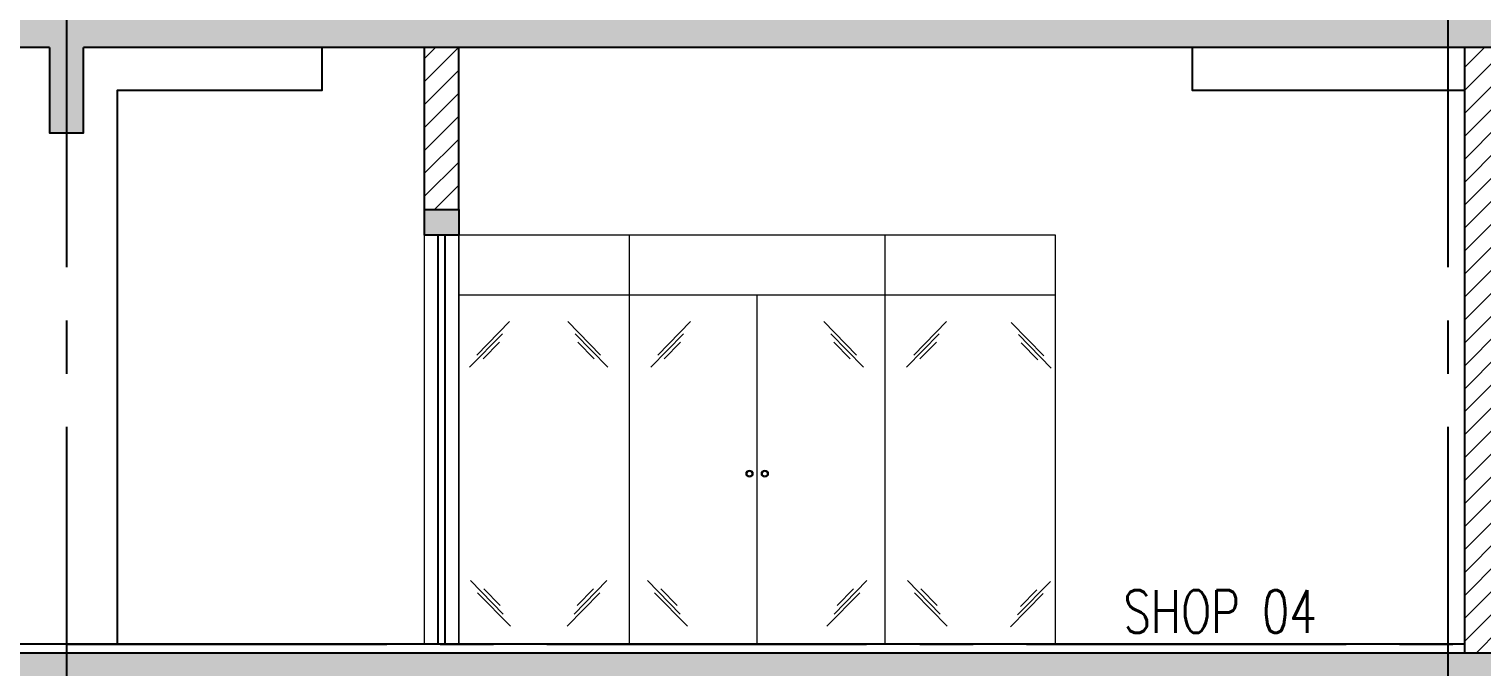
# Model space of a CAD drawing. Extents: x -3644356 to -3532817, y -18707075 to -18638610.
# Drawn here: x -3607047 to -3598527, y -18662333 to -18658591 of the extents above; entities that cross this region are included whole.
import ezdxf

# ---------------------------------------------------------------- set-up
doc = ezdxf.new("R2010")
doc.units = 0
doc.header["$LTSCALE"] = 0.5
doc.linetypes.add('CENTER2', pattern=[1.125, 0.75, -0.125, 0.125, -0.125])
for name, color, linetype, lineweight in [('A- GLAZING', 5, 'Continuous', 9), ('A-ELE 07', 8, 'Continuous', 9), ('A-PARAPET WALL', 4, 'Continuous', 25), ('A-WALL HATCH', 8, 'Continuous', 9)]:
    doc.layers.add(name, color=color, linetype=linetype, lineweight=lineweight)
for name, color, linetype in [('A-BEAM AND SLAB', 7, 'Continuous'), ('A-BEAM HATCH', 252, 'Continuous'), ('A-ELE 02', 4, 'Continuous'), ('A-SLABS', 1, 'Continuous'), ('A-TXTROOM', 3, 'Continuous'), ('A-WALL', 2, 'Continuous'), ('S-GRID', 252, 'CENTER2')]:
    doc.layers.add(name, color=color, linetype=linetype)
doc.styles.add('ROMANS', font='romans.shx', dxfattribs={"width": 0.75})

msp = doc.modelspace()

# ---------------------------------------------------------------- hatches: boundary and pattern name
at = {"layer": 'A-BEAM HATCH'}
h = msp.add_hatch(color=256, dxfattribs=at)
h.dxf.hatch_style = 1
h.paths.add_polyline_path([(-3614627.1, -18658449.2), (-3619627.1, -18658449.2), (-3619827.1, -18658449.2), (-3619827.1, -18658749.2), (-3625127.1, -18658749.2), (-3625127.1, -18658449.2), (-3625327.1, -18658449.2), (-3625327.1, -18659199.2), (-3625127.1, -18659199.2), (-3625127.1, -18658949.2), (-3619827.1, -18658949.2), (-3619827.1, -18659049.2), (-3619627.1, -18659049.2), (-3619627.1, -18658699.2), (-3615027.1, -18658699.2), (-3615027.1, -18659199.2), (-3614827.1, -18659199.2), (-3614827.1, -18658699.2), (-3614627.1, -18658699.2)])
h.paths.add_polyline_path([(-3591641.8, -18658449.2), (-3591841.8, -18658449.2), (-3607127.1, -18658449.2), (-3607127.1, -18658699.2), (-3606927.1, -18658699.2), (-3606927.1, -18659199.2), (-3606727.1, -18659199.2), (-3606727.1, -18658699.2), (-3591841.8, -18658699.2), (-3591841.8, -18659199.2), (-3591641.8, -18659199.2)])
h = msp.add_hatch(color=256, dxfattribs=at)
h.dxf.hatch_style = 1
h.paths.add_polyline_path([(-3604727.1, -18659649.2), (-3604527.1, -18659649.2), (-3604527.1, -18659799.2), (-3604727.1, -18659799.2)])
h = msp.add_hatch(color=256, dxfattribs=at)
h.dxf.hatch_style = 1
h.paths.add_polyline_path([(-3591641.8, -18662499.2), (-3591841.8, -18662499.2), (-3591841.8, -18662699.2), (-3591641.8, -18662699.2)], flags=17)
h.paths.add_polyline_path([(-3591641.8, -18662699.2), (-3591841.8, -18662699.2), (-3591841.8, -18662899.2), (-3591641.8, -18662899.2)])
h.paths.add_polyline_path([(-3591641.8, -18662899.2), (-3591841.8, -18662899.2), (-3591841.8, -18662999.2), (-3591641.8, -18662999.2)])
h.paths.add_polyline_path([(-3625127.1, -18662899.2), (-3625327.1, -18662899.2), (-3625327.1, -18662999.2), (-3625127.1, -18662999.2)])
h.paths.add_polyline_path([(-3625127.1, -18662699.2), (-3625327.1, -18662699.2), (-3625327.1, -18662899.2), (-3625127.1, -18662899.2)])
h.paths.add_polyline_path([(-3591641.8, -18662249.2), (-3625327.1, -18662249.2), (-3625327.1, -18662699.2), (-3625127.1, -18662699.2), (-3625127.1, -18662499.2), (-3591641.8, -18662499.2)])
at = {"layer": 'A-WALL HATCH'}
h = msp.add_hatch(dxfattribs=at)
h.set_pattern_fill('ANSI31', color=256, scale=30, angle=180)
h.set_pattern_definition([(225, (-25385.22, 0), (67.3519209, -67.3519209), [])])
h.paths.add_polyline_path([(-3604727.1, -18658699.2), (-3604527.1, -18658699.2), (-3604527.1, -18659649.2), (-3604727.1, -18659649.2)])
h = msp.add_hatch(dxfattribs=at)
h.set_pattern_fill('ANSI31', color=256, scale=30, angle=180)
h.set_pattern_definition([(225, (26700, 0), (67.3519209, -67.3519209), [])])
h.paths.add_polyline_path([(-3598427.1, -18658699.2), (-3598627.1, -18658699.2), (-3598627.1, -18662249.2), (-3598427.1, -18662249.2)])

# ---------------------------------------------------------------- linework, layer by layer
at = {"layer": 'A- GLAZING'}
for p, q in [((-3604727.1, -18662199.2), (-3604727.1, -18659799.2)), ((-3604527.1, -18662199.2), (-3604527.1, -18659799.2))]:
    msp.add_line(p, q, dxfattribs=at)
at = {"layer": 'A-BEAM AND SLAB'}
msp.add_line((-3625327.1, -18662249.2), (-3591641.8, -18662249.2), dxfattribs=at)
for points in [[(-3606927.1, -18658699.2), (-3607127.1, -18658699.2), (-3607127.1, -18658449.2), (-3591641.8, -18658449.2), (-3591641.8, -18658699.2)], [(-3606927.1, -18658699.2), (-3606927.1, -18659199.2), (-3606727.1, -18659199.2), (-3606727.1, -18658699.2)], [(-3591841.8, -18658699.2), (-3606727.1, -18658699.2)]]:
    msp.add_lwpolyline(points, dxfattribs=at)
msp.add_lwpolyline([(-3604527.1, -18659799.2), (-3604727.1, -18659799.2), (-3604727.1, -18659649.2), (-3604527.1, -18659649.2)], close=True, dxfattribs=at)
at = {"layer": 'A-ELE 02'}
for points in [[(-3606527.1, -18662199.2), (-3606527.1, -18658949.2), (-3605327.1, -18658949.2), (-3605327.1, -18658699.2)], [(-3600227.1, -18658699.2), (-3600227.1, -18658949.2), (-3598627.1, -18658949.2)]]:
    msp.add_lwpolyline(points, dxfattribs=at)
at = {"layer": 'A-ELE 07'}
for p, q in [((-3604527.1, -18660149.2), (-3601027.1, -18660149.2)), ((-3602777.1, -18662199.2), (-3602777.1, -18660149.2)), ((-3604421.1, -18660503.2), (-3604229.1, -18660307.2)), ((-3603694.9, -18660503.2), (-3603886.9, -18660307.2)), ((-3603359.2, -18660503.2), (-3603167.2, -18660307.2)), ((-3602194.9, -18660503.2), (-3602386.9, -18660307.2)), ((-3601859.2, -18660503.2), (-3601667.2, -18660307.2)), ((-3601095.1, -18660508.2), (-3601287.1, -18660312.2)), ((-3604463.1, -18660574.2), (-3604271.1, -18660378.2)), ((-3603652.9, -18660574.2), (-3603844.9, -18660378.2)), ((-3603401.2, -18660574.2), (-3603209.2, -18660378.2)), ((-3602152.9, -18660574.2), (-3602344.9, -18660378.2)), ((-3601901.2, -18660574.2), (-3601709.2, -18660378.2)), ((-3601053.1, -18660579.2), (-3601245.1, -18660383.2)), ((-3604384.1, -18660525.2), (-3604288.1, -18660427.2)), ((-3603731.9, -18660525.2), (-3603827.9, -18660427.2)), ((-3603322.2, -18660525.2), (-3603226.2, -18660427.2)), ((-3602231.9, -18660525.2), (-3602327.9, -18660427.2)), ((-3601822.2, -18660525.2), (-3601726.2, -18660427.2)), ((-3601132.1, -18660530.2), (-3601228.1, -18660432.2)), ((-3604458.4, -18661826.2), (-3604266.4, -18662022.2)), ((-3603657.7, -18661826.2), (-3603849.7, -18662022.2)), ((-3603420.4, -18661826.2), (-3603228.4, -18662022.2)), ((-3602133.7, -18661826.2), (-3602325.7, -18662022.2)), ((-3601896.4, -18661826.2), (-3601704.4, -18662022.2)), ((-3601057.9, -18661831.2), (-3601249.9, -18662027.2)), ((-3604416.4, -18661897.2), (-3604224.4, -18662093.2)), ((-3604379.4, -18661875.2), (-3604283.4, -18661973.2)), ((-3603699.7, -18661897.2), (-3603891.7, -18662093.2)), ((-3603736.7, -18661875.2), (-3603832.7, -18661973.2)), ((-3603378.4, -18661897.2), (-3603186.4, -18662093.2)), ((-3603341.4, -18661875.2), (-3603245.4, -18661973.2)), ((-3602175.7, -18661897.2), (-3602367.7, -18662093.2)), ((-3602212.7, -18661875.2), (-3602308.7, -18661973.2)), ((-3601854.4, -18661897.2), (-3601662.4, -18662093.2)), ((-3601817.4, -18661875.2), (-3601721.4, -18661973.2)), ((-3601099.9, -18661902.2), (-3601291.9, -18662098.2)), ((-3601136.9, -18661880.2), (-3601232.9, -18661978.2))]:
    msp.add_line(p, q, dxfattribs=at)
for points in [[(-3604527.1, -18662199.2), (-3601027.1, -18662199.2), (-3601027.1, -18659799.2), (-3604527.1, -18659799.2)], [(-3603527.1, -18662199.2), (-3602027.1, -18662199.2), (-3602027.1, -18659799.2), (-3603527.1, -18659799.2)]]:
    msp.add_lwpolyline(points, close=True, dxfattribs=at)
for centre, radius in [((-3602822.1, -18661199.2), 20.4), ((-3602822.1, -18661199.2), 14.4), ((-3602732.1, -18661199.2), 20.4), ((-3602732.1, -18661199.2), 14.4)]:
    msp.add_circle(centre, radius, dxfattribs=at)
at = {"layer": 'A-PARAPET WALL'}
for p, q in [((-3604647.1, -18662199.2), (-3604647.1, -18659799.2)), ((-3604607.1, -18662199.2), (-3604607.1, -18659799.2))]:
    msp.add_line(p, q, dxfattribs=at)
at = {"layer": 'A-SLABS'}
msp.add_line((-3598627.1, -18662199.2), (-3625127.1, -18662199.2), dxfattribs=at)
at = {"layer": 'A-WALL'}
for p, q in [((-3604727.1, -18659649.2), (-3604727.1, -18658699.2)), ((-3604527.1, -18659649.2), (-3604527.1, -18658699.2)), ((-3598627.1, -18662249.2), (-3598627.1, -18658699.2))]:
    msp.add_line(p, q, dxfattribs=at)
at = {"layer": 'S-GRID', "ltscale": 5000}
for p, q in [((-3606827.1, -18644049.9), (-3606827.1, -18668627.3)), ((-3598727.1, -18644049.9), (-3598727.1, -18668627.3)), ((-3634948.4, -18662199.2), (-3580064.2, -18662199.2))]:
    msp.add_line(p, q, dxfattribs=at)

# ---------------------------------------------------------------- texts
at = {"layer": 'A-TXTROOM', "insert": (-3600629.7, -18661881.8), "char_height": 250.28, "width": 3684.893, "attachment_point": 1, "style": 'ROMANS'}
msp.add_mtext('SHOP 04', dxfattribs=at)

doc.saveas('drawing.dxf')
